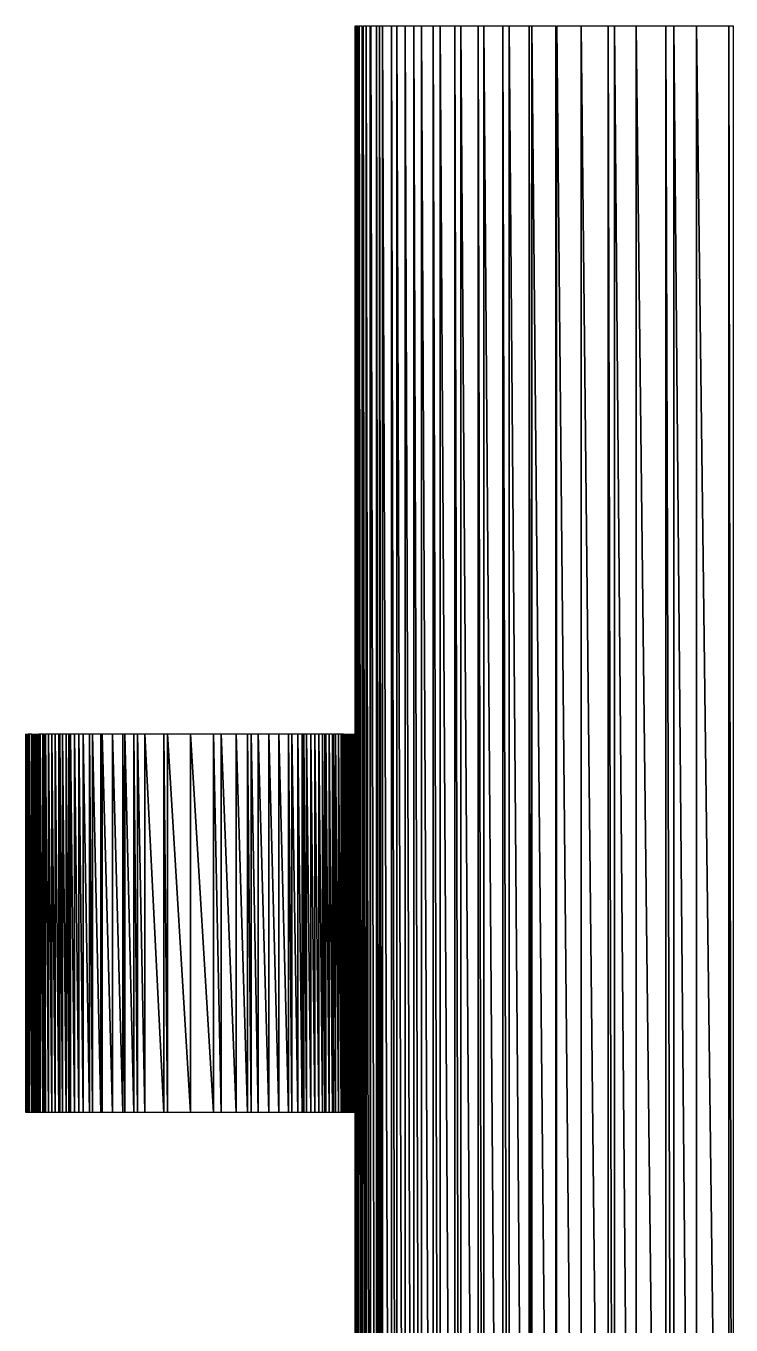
# Model space of a CAD drawing. Header units: millimetres. Extents: x -11062 to -8962, y -7241 to -5756.
# Drawn here: x -9096.32 to -9092.01, y -7078.55 to -7070.6 of the extents above; entities that cross this region are included whole.
import ezdxf

# ---------------------------------------------------------------- set-up
doc = ezdxf.new("R2010")
doc.units = ezdxf.units.MM
doc.header["$LTSCALE"] = 5

msp = doc.modelspace()

# ---------------------------------------------------------------- linework, layer by layer
at = {"color": 7, "linetype": 'Continuous'}
for points in [[(-9094.3065, -7084.1613), (-9094.3065, -7070.603), (-9094.3065, -7084.1657)], [(-9094.3065, -7084.1657), (-9094.3065, -7070.603)], [(-9094.3065, -7084.1657), (-9094.3065, -7070.603), (-9094.3064, -7084.1922)], [(-9094.3064, -7084.1922), (-9094.3065, -7070.603)], [(-9094.3064, -7084.1922), (-9094.3064, -7070.603), (-9094.3037, -7084.2968)], [(-9094.3037, -7084.2968), (-9094.3064, -7070.603)], [(-9094.3037, -7084.2968), (-9094.3037, -7070.603), (-9094.3037, -7084.2968)], [(-9094.3037, -7084.2968), (-9094.3037, -7070.603)], [(-9094.3037, -7084.2968), (-9094.3037, -7070.603), (-9094.2953, -7084.4031)], [(-9094.2953, -7084.4031), (-9094.3037, -7070.603), (-9094.2953, -7070.603)], [(-9094.2953, -7084.4031), (-9094.2953, -7070.603), (-9094.2878, -7084.4982)], [(-9094.2878, -7084.4982), (-9094.2953, -7070.603), (-9094.2878, -7070.603)], [(-9094.2878, -7084.4982), (-9094.2878, -7070.603), (-9094.2816, -7084.5382)], [(-9094.2816, -7084.5382), (-9094.2878, -7070.603)], [(-9094.2816, -7084.5382), (-9094.2816, -7070.603), (-9094.2627, -7084.6595)], [(-9094.2627, -7084.6595), (-9094.2816, -7070.603), (-9094.2627, -7070.603)], [(-9094.2627, -7084.6595), (-9094.2627, -7070.603), (-9094.2581, -7084.6893)], [(-9094.2581, -7084.6893), (-9094.2627, -7070.603)], [(-9094.2581, -7084.6893), (-9094.2581, -7070.603), (-9094.2388, -7084.769)], [(-9094.2388, -7084.769), (-9094.2581, -7070.603), (-9094.2388, -7070.603)], [(-9094.2388, -7084.769), (-9094.2388, -7070.603), (-9094.2144, -7084.8702)], [(-9094.2144, -7084.8702), (-9094.2388, -7070.603), (-9094.2144, -7070.603)], [(-9094.2144, -7084.8702), (-9094.2144, -7070.603), (-9094.2101, -7084.8828)], [(-9094.2101, -7084.8828), (-9094.2144, -7070.603)], [(-9094.2101, -7084.8828), (-9094.2101, -7070.603), (-9094.1768, -7084.9816)], [(-9094.1768, -7084.9816), (-9094.2101, -7070.603), (-9094.1768, -7070.603)], [(-9094.1768, -7084.9816), (-9094.1768, -7070.603), (-9094.1568, -7085.0408)], [(-9094.1568, -7085.0408), (-9094.1768, -7070.603), (-9094.1568, -7070.603)], [(-9094.1568, -7085.0408), (-9094.1568, -7070.603), (-9094.139, -7085.0807)], [(-9094.139, -7085.0807), (-9094.1568, -7070.603), (-9094.139, -7070.603)], [(-9094.139, -7085.0807), (-9094.139, -7070.603), (-9094.0852, -7085.2011)], [(-9094.0852, -7085.2011), (-9094.139, -7070.603), (-9094.0852, -7070.603)], [(-9094.0852, -7085.2011), (-9094.0852, -7070.603), (-9094.0507, -7085.2618)], [(-9094.0507, -7085.2618), (-9094.0852, -7070.603), (-9094.0507, -7070.603)], [(-9094.0507, -7085.2618), (-9094.0507, -7070.603), (-9093.9998, -7085.3511)], [(-9093.9998, -7085.3511), (-9094.0507, -7070.603), (-9093.9998, -7070.603)], [(-9093.9998, -7085.3511), (-9093.9998, -7070.603), (-9093.9467, -7085.4258)], [(-9093.9467, -7085.4258), (-9093.9998, -7070.603), (-9093.9467, -7070.603)], [(-9093.9467, -7085.4258), (-9093.9467, -7070.603), (-9093.9004, -7085.4908)], [(-9093.9004, -7085.4908), (-9093.9467, -7070.603), (-9093.9004, -7070.603)], [(-9093.9004, -7085.4908), (-9093.9004, -7070.603), (-9093.8284, -7085.573)], [(-9093.8284, -7085.573), (-9093.9004, -7070.603), (-9093.8284, -7070.603)], [(-9093.8284, -7085.573), (-9093.8284, -7070.603), (-9093.7872, -7085.6201)], [(-9093.7872, -7085.6201), (-9093.8284, -7070.603), (-9093.7872, -7070.603)], [(-9093.7872, -7085.6201), (-9093.7872, -7070.603), (-9093.6973, -7085.7042)], [(-9093.6973, -7085.7042), (-9093.7872, -7070.603), (-9093.6973, -7070.603)], [(-9093.6973, -7085.7042), (-9093.6973, -7070.603), (-9093.66, -7085.7391)], [(-9093.66, -7085.7391), (-9093.6973, -7070.603), (-9093.66, -7070.603)], [(-9093.66, -7085.7391), (-9093.66, -7070.603), (-9093.5548, -7085.8201)], [(-9093.5548, -7085.8201), (-9093.66, -7070.603), (-9093.5548, -7070.603)], [(-9093.5548, -7085.8201), (-9093.5548, -7070.603), (-9093.519, -7085.8477)], [(-9093.519, -7085.8477), (-9093.5548, -7070.603), (-9093.519, -7070.603)], [(-9093.519, -7085.8477), (-9093.519, -7070.603), (-9093.4022, -7085.9217)], [(-9093.4022, -7085.9217), (-9093.519, -7070.603), (-9093.4022, -7070.603)], [(-9093.4022, -7085.9217), (-9093.4022, -7070.603), (-9093.3641, -7085.9458)], [(-9093.3641, -7085.9458), (-9093.4022, -7070.603), (-9093.3641, -7070.603)], [(-9093.3641, -7085.9458), (-9093.3641, -7070.603), (-9093.2411, -7086.0124)], [(-9093.2411, -7086.0124), (-9093.3641, -7070.603), (-9093.2411, -7070.603)], [(-9093.2411, -7086.0124), (-9093.2411, -7070.603), (-9093.2256, -7086.0208)], [(-9093.2256, -7086.0208), (-9093.2411, -7070.603), (-9093.2256, -7070.603)], [(-9093.2256, -7086.0208), (-9093.2256, -7070.603), (-9093.0786, -7086.0909)], [(-9093.0786, -7086.0909), (-9093.2256, -7070.603), (-9093.0786, -7070.603)], [(-9093.0786, -7086.0909), (-9093.0786, -7070.603), (-9093.0729, -7086.0933)], [(-9093.0729, -7086.0933), (-9093.0786, -7070.603)], [(-9093.0729, -7086.0933), (-9093.0729, -7070.603), (-9092.9232, -7086.1562)], [(-9092.9232, -7086.1562), (-9093.0729, -7070.603), (-9092.9232, -7070.603)], [(-9092.9232, -7086.1562), (-9092.9232, -7070.603), (-9092.7594, -7086.2166)], [(-9092.7594, -7086.2166), (-9092.9232, -7070.603), (-9092.7594, -7070.603)], [(-9092.7594, -7086.2166), (-9092.7594, -7070.603), (-9092.7207, -7086.2291)], [(-9092.7207, -7086.2291), (-9092.7594, -7070.603), (-9092.7207, -7070.603)], [(-9092.7207, -7086.2291), (-9092.7207, -7070.603), (-9092.5872, -7086.2721)], [(-9092.5872, -7086.2721), (-9092.7207, -7070.603), (-9092.5872, -7070.603)], [(-9092.5872, -7086.2721), (-9092.5872, -7070.603), (-9092.4065, -7086.3228)], [(-9092.4065, -7086.3228), (-9092.5872, -7070.603), (-9092.4065, -7070.603)], [(-9092.4065, -7086.3228), (-9092.4065, -7070.603), (-9092.3571, -7086.3348)], [(-9092.3571, -7086.3348), (-9092.4065, -7070.603), (-9092.3571, -7070.603)], [(-9092.3571, -7086.3348), (-9092.3571, -7070.603), (-9092.2174, -7086.3687)], [(-9092.2174, -7086.3687), (-9092.3571, -7070.603), (-9092.2174, -7070.603)], [(-9092.2174, -7086.3687), (-9092.2174, -7070.603), (-9092.02, -7086.4097)], [(-9092.02, -7086.4097), (-9092.2174, -7070.603), (-9092.02, -7070.603)], [(-9092.02, -7086.4097), (-9092.02, -7070.603), (-9091.9935, -7086.4143)], [(-9091.9935, -7086.4143), (-9092.02, -7070.603), (-9091.9935, -7070.603)], [(-9096.3208, -7077.2163), (-9096.3208, -7074.9323), (-9096.3208, -7077.2166)], [(-9096.3208, -7077.2166), (-9096.3208, -7074.9323)], [(-9096.3208, -7077.2166), (-9096.3208, -7074.9323), (-9096.3208, -7077.2174)], [(-9096.3208, -7077.2174), (-9096.3208, -7074.9323)], [(-9096.3208, -7077.2174), (-9096.3208, -7074.9323), (-9096.3208, -7077.2187)], [(-9096.3208, -7077.2187), (-9096.3208, -7074.9323)], [(-9096.3208, -7077.2187), (-9096.3208, -7074.9323), (-9096.3208, -7077.2205)], [(-9096.3208, -7077.2205), (-9096.3208, -7074.9323)], [(-9096.3208, -7077.2205), (-9096.3208, -7074.9323), (-9096.3208, -7077.2228)], [(-9096.3208, -7077.2228), (-9096.3208, -7074.9323)], [(-9096.3208, -7077.2228), (-9096.3208, -7074.9323), (-9096.3208, -7077.2256)], [(-9096.3208, -7077.2256), (-9096.3208, -7074.9323)], [(-9096.3208, -7077.2256), (-9096.3208, -7074.9323), (-9096.3208, -7077.2289)], [(-9096.3208, -7077.2289), (-9096.3208, -7074.9323)], [(-9096.3208, -7077.2289), (-9096.3208, -7074.9323), (-9096.3208, -7077.2327)], [(-9096.3208, -7077.2327), (-9096.3208, -7074.9323)], [(-9096.3208, -7077.2327), (-9096.3208, -7074.9323), (-9096.3208, -7077.2371)], [(-9096.3208, -7077.2371), (-9096.3208, -7074.9323)], [(-9096.3208, -7077.2371), (-9096.3208, -7074.9323), (-9096.3208, -7077.2419)], [(-9096.3208, -7077.2419), (-9096.3208, -7074.9323)], [(-9096.3208, -7077.2419), (-9096.3208, -7074.9323), (-9096.3208, -7077.2473)], [(-9096.3208, -7077.2473), (-9096.3208, -7074.9323)], [(-9096.3208, -7077.2473), (-9096.3208, -7074.9323), (-9096.3204, -7077.2473)], [(-9096.3204, -7077.2473), (-9096.3208, -7074.9323)], [(-9096.3204, -7077.2473), (-9096.3204, -7074.932), (-9096.318, -7077.2473)], [(-9096.318, -7077.2473), (-9096.3204, -7074.932)], [(-9096.318, -7077.2473), (-9096.318, -7074.932), (-9096.3135, -7077.2473)], [(-9096.3135, -7077.2473), (-9096.318, -7074.932)], [(-9096.3135, -7077.2473), (-9096.3135, -7074.932), (-9096.3068, -7077.2473)], [(-9096.3068, -7077.2473), (-9096.3135, -7074.932)], [(-9096.3068, -7077.2473), (-9096.3068, -7074.932), (-9096.2982, -7077.2473)], [(-9096.2982, -7077.2473), (-9096.3068, -7074.932), (-9096.2982, -7074.932)], [(-9096.2982, -7077.2473), (-9096.2982, -7074.932), (-9096.2858, -7077.2473)], [(-9096.2858, -7077.2473), (-9096.2982, -7074.932), (-9096.2858, -7074.932)], [(-9096.2858, -7077.2473), (-9096.2858, -7074.932), (-9096.2805, -7077.2473)], [(-9096.2805, -7077.2473), (-9096.2858, -7074.932)], [(-9096.2805, -7077.2473), (-9096.2805, -7074.932), (-9096.2749, -7077.2473)], [(-9096.2749, -7077.2473), (-9096.2805, -7074.932)], [(-9096.2749, -7077.2473), (-9096.2749, -7074.932), (-9096.2749, -7077.2473)], [(-9096.2749, -7077.2473), (-9096.2749, -7074.932)], [(-9096.2749, -7077.2473), (-9096.2749, -7074.932), (-9096.269, -7077.2473)], [(-9096.269, -7077.2473), (-9096.2749, -7074.932)], [(-9096.269, -7077.2473), (-9096.269, -7074.932), (-9096.2627, -7077.2473)], [(-9096.2627, -7077.2473), (-9096.269, -7074.932)], [(-9096.2627, -7077.2473), (-9096.2627, -7074.932), (-9096.256, -7077.2473)], [(-9096.256, -7077.2473), (-9096.2627, -7074.932)], [(-9096.256, -7077.2473), (-9096.256, -7074.932), (-9096.2491, -7077.2473)], [(-9096.2491, -7077.2473), (-9096.256, -7074.932)], [(-9096.2491, -7077.2473), (-9096.2491, -7074.932), (-9096.2443, -7077.2473)], [(-9096.2443, -7077.2473), (-9096.2491, -7074.932)], [(-9096.2443, -7077.2473), (-9096.2443, -7074.932), (-9096.2418, -7077.2473)], [(-9096.2418, -7077.2473), (-9096.2443, -7074.932)], [(-9096.2418, -7077.2473), (-9096.2418, -7074.932), (-9096.2342, -7077.2473)], [(-9096.2342, -7077.2473), (-9096.2418, -7074.932), (-9096.2342, -7074.932)], [(-9096.2342, -7077.2473), (-9096.2342, -7074.932), (-9096.2181, -7077.2473)], [(-9096.2181, -7077.2473), (-9096.2342, -7074.932), (-9096.2181, -7074.932)], [(-9096.2181, -7077.2473), (-9096.2181, -7074.932), (-9096.2067, -7077.2473)], [(-9096.2067, -7077.2473), (-9096.2181, -7074.932), (-9096.2067, -7074.932)], [(-9096.2067, -7077.2473), (-9096.2067, -7074.932), (-9096.2008, -7077.2473)], [(-9096.2008, -7077.2473), (-9096.2067, -7074.932)], [(-9096.2008, -7077.2473), (-9096.2008, -7074.932), (-9096.1823, -7077.2473)], [(-9096.1823, -7077.2473), (-9096.2008, -7074.932), (-9096.1823, -7074.932)], [(-9096.1823, -7077.2473), (-9096.1823, -7074.932), (-9096.1627, -7077.2473)], [(-9096.1627, -7077.2473), (-9096.1823, -7074.932), (-9096.1627, -7074.932)], [(-9096.1627, -7077.2473), (-9096.1627, -7074.932), (-9096.1627, -7077.2473)], [(-9096.1627, -7077.2473), (-9096.1627, -7074.932)], [(-9096.1627, -7077.2473), (-9096.1627, -7074.932), (-9096.142, -7077.2473)], [(-9096.142, -7077.2473), (-9096.1627, -7074.932), (-9096.142, -7074.932)], [(-9096.142, -7077.2473), (-9096.142, -7074.932), (-9096.1203, -7077.2473)], [(-9096.1203, -7077.2473), (-9096.142, -7074.932), (-9096.1203, -7074.932)], [(-9096.1203, -7077.2473), (-9096.1203, -7074.932), (-9096.1128, -7077.2473)], [(-9096.1128, -7077.2473), (-9096.1203, -7074.932), (-9096.1128, -7074.932)], [(-9096.1128, -7077.2473), (-9096.1128, -7074.932), (-9096.0975, -7077.2473)], [(-9096.0975, -7077.2473), (-9096.1128, -7074.932), (-9096.0975, -7074.932)], [(-9096.0975, -7077.2473), (-9096.0975, -7074.932), (-9096.0738, -7077.2473)], [(-9096.0738, -7077.2473), (-9096.0975, -7074.932), (-9096.0738, -7074.932)], [(-9096.0738, -7077.2473), (-9096.0738, -7074.932), (-9096.0575, -7077.2473)], [(-9096.0575, -7077.2473), (-9096.0738, -7074.932), (-9096.0575, -7074.932)], [(-9096.0575, -7077.2473), (-9096.0575, -7074.932), (-9096.0491, -7077.2473)], [(-9096.0491, -7077.2473), (-9096.0575, -7074.932), (-9096.0491, -7074.932)], [(-9096.0491, -7077.2473), (-9096.0491, -7074.932), (-9096.0235, -7077.2473)], [(-9096.0235, -7077.2473), (-9096.0491, -7074.932), (-9096.0235, -7074.932)], [(-9096.0235, -7077.2473), (-9096.0235, -7074.932), (-9095.9972, -7077.2473)], [(-9095.9972, -7077.2473), (-9096.0235, -7074.932), (-9095.9972, -7074.932)], [(-9095.9972, -7077.2473), (-9095.9972, -7074.932), (-9095.9971, -7077.2473)], [(-9095.9971, -7077.2473), (-9095.9972, -7074.932)], [(-9095.9971, -7077.2473), (-9095.9971, -7074.932), (-9095.9699, -7077.2473)], [(-9095.9699, -7077.2473), (-9095.9971, -7074.932), (-9095.9699, -7074.932)], [(-9095.9699, -7077.2473), (-9095.9699, -7074.932), (-9095.9324, -7077.2473)], [(-9095.9324, -7077.2473), (-9095.9699, -7074.932), (-9095.9324, -7074.932)], [(-9095.9324, -7077.2473), (-9095.9324, -7074.932), (-9095.9131, -7077.2473)], [(-9095.9131, -7077.2473), (-9095.9324, -7074.932), (-9095.9131, -7074.932)], [(-9095.9131, -7077.2473), (-9095.9131, -7074.932), (-9095.8637, -7077.2473)], [(-9095.8637, -7077.2473), (-9095.9131, -7074.932), (-9095.8637, -7074.932)], [(-9095.8637, -7077.2473), (-9095.8637, -7074.932), (-9095.8536, -7077.2473)], [(-9095.8536, -7077.2473), (-9095.8637, -7074.932), (-9095.8536, -7074.932)], [(-9095.8536, -7077.2473), (-9095.8536, -7074.932), (-9095.7916, -7077.2473)], [(-9095.7916, -7077.2473), (-9095.8536, -7074.932), (-9095.7916, -7074.932)], [(-9095.7916, -7077.2473), (-9095.7916, -7074.932), (-9095.7915, -7077.2473)], [(-9095.7915, -7077.2473), (-9095.7916, -7074.932)], [(-9095.7915, -7077.2473), (-9095.7915, -7074.932), (-9095.7273, -7077.2473)], [(-9095.7273, -7077.2473), (-9095.7915, -7074.932), (-9095.7273, -7074.932)], [(-9095.7273, -7077.2473), (-9095.7273, -7074.932), (-9095.7164, -7077.2473)], [(-9095.7164, -7077.2473), (-9095.7273, -7074.932), (-9095.7164, -7074.932)], [(-9095.7164, -7077.2473), (-9095.7164, -7074.932), (-9095.6612, -7077.2473)], [(-9095.6612, -7077.2473), (-9095.7164, -7074.932), (-9095.6612, -7074.932)], [(-9095.6612, -7077.2473), (-9095.6612, -7074.932), (-9095.6388, -7077.2473)], [(-9095.6388, -7077.2473), (-9095.6612, -7074.932), (-9095.6388, -7074.932)], [(-9095.6388, -7077.2473), (-9095.6388, -7074.932), (-9095.5936, -7077.2473)], [(-9095.5936, -7077.2473), (-9095.6388, -7074.932), (-9095.5936, -7074.932)], [(-9095.5936, -7077.2473), (-9095.5936, -7074.932), (-9095.4782, -7077.2473)], [(-9095.4782, -7077.2473), (-9095.5936, -7074.932), (-9095.4782, -7074.932)], [(-9095.4782, -7077.2473), (-9095.4782, -7074.932), (-9095.4548, -7077.2473)], [(-9095.4548, -7077.2473), (-9095.4782, -7074.932), (-9095.4548, -7074.932)], [(-9095.4548, -7077.2473), (-9095.4548, -7074.932), (-9095.3136, -7077.2473)], [(-9095.3136, -7077.2473), (-9095.4548, -7074.932), (-9095.3136, -7074.932)], [(-9095.3136, -7077.2473), (-9095.3136, -7074.932), (-9095.1724, -7077.2473)], [(-9095.1724, -7077.2473), (-9095.3136, -7074.932), (-9095.1724, -7074.932)], [(-9095.1724, -7077.2473), (-9095.1724, -7074.932), (-9095.1258, -7077.2473)], [(-9095.1258, -7077.2473), (-9095.1724, -7074.932), (-9095.1258, -7074.932)], [(-9095.1258, -7077.2473), (-9095.1258, -7074.932), (-9095.0337, -7077.2473)], [(-9095.0337, -7077.2473), (-9095.1258, -7074.932), (-9095.0337, -7074.932)], [(-9095.0337, -7077.2473), (-9095.0337, -7074.932), (-9094.9661, -7077.2473)], [(-9094.9661, -7077.2473), (-9095.0337, -7074.932), (-9094.9661, -7074.932)], [(-9094.9661, -7077.2473), (-9094.9661, -7074.932), (-9094.9438, -7077.2473)], [(-9094.9438, -7077.2473), (-9094.9661, -7074.932), (-9094.9438, -7074.932)], [(-9094.9438, -7077.2473), (-9094.9438, -7074.932), (-9094.9, -7077.2473)], [(-9094.9, -7077.2473), (-9094.9438, -7074.932), (-9094.9, -7074.932)], [(-9094.9, -7077.2473), (-9094.9, -7074.932), (-9094.8357, -7077.2473)], [(-9094.8357, -7077.2473), (-9094.9, -7074.932), (-9094.8357, -7074.932)], [(-9094.8357, -7077.2473), (-9094.8357, -7074.932), (-9094.7737, -7077.2473)], [(-9094.7737, -7077.2473), (-9094.8357, -7074.932), (-9094.7737, -7074.932)], [(-9094.7737, -7077.2473), (-9094.7737, -7074.932), (-9094.7737, -7077.2473)], [(-9094.7737, -7077.2473), (-9094.7737, -7074.932)], [(-9094.7737, -7077.2473), (-9094.7737, -7074.932), (-9094.7141, -7077.2473)], [(-9094.7141, -7077.2473), (-9094.7737, -7074.932), (-9094.7141, -7074.932)], [(-9094.7141, -7077.2473), (-9094.7141, -7074.932), (-9094.6949, -7077.2473)], [(-9094.6949, -7077.2473), (-9094.7141, -7074.932), (-9094.6949, -7074.932)], [(-9094.6949, -7077.2473), (-9094.6949, -7074.932), (-9094.6574, -7077.2473)], [(-9094.6574, -7077.2473), (-9094.6949, -7074.932), (-9094.6574, -7074.932)], [(-9094.6574, -7077.2473), (-9094.6574, -7074.932), (-9094.6301, -7077.2473)], [(-9094.6301, -7077.2473), (-9094.6574, -7074.932), (-9094.6301, -7074.932)], [(-9094.6301, -7077.2473), (-9094.6301, -7074.932), (-9094.6212, -7077.2473)], [(-9094.6212, -7077.2473), (-9094.6301, -7074.932), (-9094.6212, -7074.932)], [(-9094.6212, -7077.2473), (-9094.6212, -7074.932), (-9094.6037, -7077.2473)], [(-9094.6037, -7077.2473), (-9094.6212, -7074.932), (-9094.6037, -7074.932)], [(-9094.6037, -7077.2473), (-9094.6037, -7074.932), (-9094.5782, -7077.2473)], [(-9094.5782, -7077.2473), (-9094.6037, -7074.932), (-9094.5782, -7074.932)], [(-9094.5782, -7077.2473), (-9094.5782, -7074.932), (-9094.5535, -7077.2473)], [(-9094.5535, -7077.2473), (-9094.5782, -7074.932), (-9094.5535, -7074.932)], [(-9094.5535, -7077.2473), (-9094.5535, -7074.932), (-9094.5535, -7077.2473)], [(-9094.5535, -7077.2473), (-9094.5535, -7074.932)], [(-9094.5535, -7077.2473), (-9094.5535, -7074.932), (-9094.5298, -7077.2473)], [(-9094.5298, -7077.2473), (-9094.5535, -7074.932), (-9094.5298, -7074.932)], [(-9094.5298, -7077.2473), (-9094.5298, -7074.932), (-9094.507, -7077.2473)], [(-9094.507, -7077.2473), (-9094.5298, -7074.932), (-9094.507, -7074.932)], [(-9094.507, -7077.2473), (-9094.507, -7074.932), (-9094.4924, -7077.2473)], [(-9094.4924, -7077.2473), (-9094.507, -7074.932), (-9094.4924, -7074.932)], [(-9094.4924, -7077.2473), (-9094.4924, -7074.932), (-9094.4853, -7077.2473)], [(-9094.4853, -7077.2473), (-9094.4924, -7074.932), (-9094.4853, -7074.932)], [(-9094.4853, -7077.2473), (-9094.4853, -7074.932), (-9094.4646, -7077.2473)], [(-9094.4646, -7077.2473), (-9094.4853, -7074.932), (-9094.4646, -7074.932)], [(-9094.4646, -7077.2473), (-9094.4646, -7074.932), (-9094.445, -7077.2473)], [(-9094.445, -7077.2473), (-9094.4646, -7074.932), (-9094.445, -7074.932)], [(-9094.445, -7077.2473), (-9094.445, -7074.932), (-9094.4387, -7077.2473)], [(-9094.4387, -7077.2473), (-9094.445, -7074.932)], [(-9094.4387, -7077.2473), (-9094.4387, -7074.932), (-9094.4265, -7077.2473)], [(-9094.4265, -7077.2473), (-9094.4387, -7074.932), (-9094.4265, -7074.932)], [(-9094.4265, -7077.2473), (-9094.4265, -7074.932), (-9094.4092, -7077.2473)], [(-9094.4092, -7077.2473), (-9094.4265, -7074.932), (-9094.4092, -7074.932)], [(-9094.4092, -7077.2473), (-9094.4092, -7074.932), (-9094.3931, -7077.2473)], [(-9094.3931, -7077.2473), (-9094.4092, -7074.932), (-9094.3931, -7074.932)], [(-9094.3931, -7077.2473), (-9094.3931, -7074.932), (-9094.393, -7077.2473)], [(-9094.393, -7077.2473), (-9094.3931, -7074.932)], [(-9094.393, -7077.2473), (-9094.393, -7074.932), (-9094.3855, -7077.2473)], [(-9094.3855, -7077.2473), (-9094.393, -7074.932), (-9094.3855, -7074.932)], [(-9094.3855, -7077.2473), (-9094.3855, -7074.932), (-9094.3782, -7077.2473)], [(-9094.3782, -7077.2473), (-9094.3855, -7074.932), (-9094.3782, -7074.932)], [(-9094.3782, -7077.2473), (-9094.3782, -7074.932), (-9094.3712, -7077.2473)], [(-9094.3712, -7077.2473), (-9094.3782, -7074.932)], [(-9094.3712, -7077.2473), (-9094.3712, -7074.932), (-9094.3646, -7077.2473)], [(-9094.3646, -7077.2473), (-9094.3712, -7074.932)], [(-9094.3646, -7077.2473), (-9094.3646, -7074.932), (-9094.3583, -7077.2473)], [(-9094.3583, -7077.2473), (-9094.3646, -7074.932)], [(-9094.3583, -7077.2473), (-9094.3583, -7074.932), (-9094.3563, -7077.2473)], [(-9094.3563, -7077.2473), (-9094.3583, -7074.932)], [(-9094.3563, -7077.2473), (-9094.3563, -7074.932), (-9094.3524, -7077.2473)], [(-9094.3524, -7077.2473), (-9094.3563, -7074.932)], [(-9094.3524, -7077.2473), (-9094.3524, -7074.932), (-9094.3467, -7077.2473)], [(-9094.3467, -7077.2473), (-9094.3524, -7074.932)], [(-9094.3467, -7077.2473), (-9094.3467, -7074.932), (-9094.3415, -7077.2473)], [(-9094.3415, -7077.2473), (-9094.3467, -7074.932)], [(-9094.3415, -7077.2473), (-9094.3415, -7074.932), (-9094.339, -7077.2473)], [(-9094.339, -7077.2473), (-9094.3415, -7074.932)], [(-9094.339, -7077.2473), (-9094.339, -7074.932), (-9094.3365, -7077.2473)], [(-9094.3365, -7077.2473), (-9094.339, -7074.932)], [(-9094.3365, -7077.2473), (-9094.3365, -7074.932), (-9094.3342, -7077.2473)], [(-9094.3342, -7077.2473), (-9094.3365, -7074.932)], [(-9094.3342, -7077.2473), (-9094.3342, -7074.932), (-9094.332, -7077.2473)], [(-9094.332, -7077.2473), (-9094.3342, -7074.932)], [(-9094.332, -7077.2473), (-9094.332, -7074.932), (-9094.3298, -7077.2473)], [(-9094.3298, -7077.2473), (-9094.332, -7074.932)], [(-9094.3298, -7077.2473), (-9094.3298, -7074.932), (-9094.3291, -7077.2473)], [(-9094.3291, -7077.2473), (-9094.3298, -7074.932)], [(-9094.3291, -7077.2473), (-9094.3291, -7074.932), (-9094.3278, -7077.2473)], [(-9094.3278, -7077.2473), (-9094.3291, -7074.932)], [(-9094.3278, -7077.2473), (-9094.3278, -7074.932), (-9094.3258, -7077.2473)], [(-9094.3258, -7077.2473), (-9094.3278, -7074.932)], [(-9094.3258, -7077.2473), (-9094.3258, -7074.932), (-9094.3239, -7077.2473)], [(-9094.3239, -7077.2473), (-9094.3258, -7074.932)], [(-9094.3239, -7077.2473), (-9094.3239, -7074.932), (-9094.3221, -7077.2473)], [(-9094.3221, -7077.2473), (-9094.3239, -7074.932)], [(-9094.3221, -7077.2473), (-9094.3221, -7074.932), (-9094.3204, -7077.2473)], [(-9094.3204, -7077.2473), (-9094.3221, -7074.932)], [(-9094.3204, -7077.2473), (-9094.3204, -7074.932), (-9094.3188, -7077.2473)], [(-9094.3188, -7077.2473), (-9094.3204, -7074.932)], [(-9094.3188, -7077.2473), (-9094.3188, -7074.932), (-9094.3173, -7077.2473)], [(-9094.3173, -7077.2473), (-9094.3188, -7074.932)], [(-9094.3173, -7077.2473), (-9094.3173, -7074.932), (-9094.3159, -7077.2473)], [(-9094.3159, -7077.2473), (-9094.3173, -7074.932)], [(-9094.3159, -7077.2473), (-9094.3159, -7074.932), (-9094.3146, -7077.2473)], [(-9094.3146, -7077.2473), (-9094.3159, -7074.932)], [(-9094.3146, -7077.2473), (-9094.3146, -7074.932), (-9094.3134, -7077.2473)], [(-9094.3134, -7077.2473), (-9094.3146, -7074.932)], [(-9094.3134, -7077.2473), (-9094.3134, -7074.932), (-9094.3123, -7077.2473)], [(-9094.3123, -7077.2473), (-9094.3134, -7074.932)], [(-9094.3123, -7077.2473), (-9094.3123, -7074.932), (-9094.3123, -7077.2473)], [(-9094.3123, -7077.2473), (-9094.3123, -7074.932)], [(-9094.3123, -7077.2473), (-9094.3123, -7074.932), (-9094.3118, -7077.2473)], [(-9094.3118, -7077.2473), (-9094.3123, -7074.932)], [(-9094.3118, -7077.2473), (-9094.3118, -7074.932), (-9094.3113, -7077.2473)], [(-9094.3113, -7077.2473), (-9094.3118, -7074.932)], [(-9094.3113, -7077.2473), (-9094.3113, -7074.932), (-9094.3108, -7077.2473)], [(-9094.3108, -7077.2473), (-9094.3113, -7074.932)], [(-9094.3108, -7077.2473), (-9094.3108, -7074.932), (-9094.3103, -7077.2473)], [(-9094.3103, -7077.2473), (-9094.3108, -7074.932)], [(-9094.3103, -7077.2473), (-9094.3103, -7074.932), (-9094.3099, -7077.2473)], [(-9094.3099, -7077.2473), (-9094.3103, -7074.932)], [(-9094.3099, -7077.2473), (-9094.3099, -7074.932), (-9094.3095, -7077.2473)], [(-9094.3095, -7077.2473), (-9094.3099, -7074.932)], [(-9094.3095, -7077.2473), (-9094.3095, -7074.932), (-9094.3091, -7077.2473)], [(-9094.3091, -7077.2473), (-9094.3095, -7074.932)], [(-9094.3091, -7077.2473), (-9094.3091, -7074.932), (-9094.3088, -7077.2473)], [(-9094.3088, -7077.2473), (-9094.3091, -7074.932)], [(-9094.3088, -7077.2473), (-9094.3088, -7074.932), (-9094.3086, -7077.2473)], [(-9094.3086, -7077.2473), (-9094.3088, -7074.932)], [(-9094.3086, -7077.2473), (-9094.3086, -7074.932), (-9094.3084, -7077.2473)], [(-9094.3084, -7077.2473), (-9094.3086, -7074.932)], [(-9094.3084, -7077.2473), (-9094.3084, -7074.932), (-9094.3083, -7077.2473)], [(-9094.3083, -7077.2473), (-9094.3084, -7074.932)], [(-9094.3083, -7077.2473), (-9094.3083, -7074.932), (-9094.3081, -7077.2473)], [(-9094.3081, -7077.2473), (-9094.3083, -7074.932)], [(-9094.3081, -7077.2473), (-9094.3081, -7074.932), (-9094.308, -7077.2473)], [(-9094.308, -7077.2473), (-9094.3081, -7074.932)], [(-9094.308, -7077.2473), (-9094.308, -7074.932), (-9094.3079, -7077.2473)], [(-9094.3079, -7077.2473), (-9094.308, -7074.932)], [(-9094.3079, -7077.2473), (-9094.3079, -7074.932), (-9094.3077, -7077.2473)], [(-9094.3077, -7077.2473), (-9094.3079, -7074.932)], [(-9094.3077, -7077.2473), (-9094.3077, -7074.932), (-9094.3076, -7077.2473)], [(-9094.3076, -7077.2473), (-9094.3077, -7074.932)], [(-9094.3076, -7077.2473), (-9094.3076, -7074.932), (-9094.3075, -7077.2473)], [(-9094.3075, -7077.2473), (-9094.3076, -7074.932)], [(-9094.3075, -7077.2473), (-9094.3075, -7074.932), (-9094.3074, -7077.2473)], [(-9094.3074, -7077.2473), (-9094.3075, -7074.932)], [(-9094.3074, -7077.2473), (-9094.3074, -7074.932), (-9094.3073, -7077.2473)], [(-9094.3073, -7077.2473), (-9094.3074, -7074.932)], [(-9094.3073, -7077.2473), (-9094.3073, -7074.932), (-9094.3072, -7077.2473)], [(-9094.3072, -7077.2473), (-9094.3073, -7074.932)], [(-9094.3072, -7077.2473), (-9094.3072, -7074.932), (-9094.3071, -7077.2473)], [(-9094.3071, -7077.2473), (-9094.3072, -7074.932)], [(-9094.3071, -7077.2473), (-9094.3071, -7074.932), (-9094.307, -7077.2473)], [(-9094.307, -7077.2473), (-9094.3071, -7074.932)], [(-9094.307, -7077.2473), (-9094.307, -7074.932), (-9094.3069, -7077.2473)], [(-9094.3069, -7077.2473), (-9094.307, -7074.932)], [(-9094.3069, -7077.2473), (-9094.3069, -7074.932), (-9094.3069, -7077.2473)], [(-9094.3069, -7077.2473), (-9094.3069, -7074.932)], [(-9094.3069, -7077.2473), (-9094.3069, -7074.932), (-9094.3068, -7077.2473)], [(-9094.3068, -7077.2473), (-9094.3069, -7074.932)], [(-9094.3068, -7077.2473), (-9094.3068, -7074.932), (-9094.3068, -7077.2473)], [(-9094.3068, -7077.2473), (-9094.3068, -7074.932)], [(-9094.3068, -7077.2473), (-9094.3068, -7074.932), (-9094.3068, -7077.2473)], [(-9094.3068, -7077.2473), (-9094.3068, -7074.932)], [(-9094.3068, -7077.2473), (-9094.3068, -7074.932), (-9094.3067, -7077.2473)], [(-9094.3067, -7077.2473), (-9094.3068, -7074.932)], [(-9094.3067, -7077.2473), (-9094.3067, -7074.932), (-9094.3067, -7077.2473)], [(-9094.3067, -7077.2473), (-9094.3067, -7074.932)], [(-9094.3067, -7077.2473), (-9094.3067, -7074.932), (-9094.3067, -7077.2473)], [(-9094.3067, -7077.2473), (-9094.3067, -7074.932)], [(-9094.3067, -7077.2473), (-9094.3067, -7074.932), (-9094.3067, -7077.2473)], [(-9094.3067, -7077.2473), (-9094.3067, -7074.932)], [(-9094.3067, -7077.2473), (-9094.3067, -7074.932), (-9094.3066, -7077.2473)], [(-9094.3066, -7077.2473), (-9094.3067, -7074.932)], [(-9094.3066, -7077.2473), (-9094.3066, -7074.932), (-9094.3066, -7077.2473)], [(-9094.3066, -7077.2473), (-9094.3066, -7074.932)], [(-9094.3066, -7077.2473), (-9094.3066, -7074.932), (-9094.3066, -7077.2473)], [(-9094.3066, -7077.2473), (-9094.3066, -7074.932)], [(-9094.3066, -7077.2473), (-9094.3066, -7074.932), (-9094.3066, -7077.2473)], [(-9094.3066, -7077.2473), (-9094.3066, -7074.932)], [(-9094.3066, -7077.2473), (-9094.3066, -7074.932), (-9094.3066, -7077.2473)], [(-9094.3066, -7077.2473), (-9094.3066, -7074.932)], [(-9094.3066, -7077.2473), (-9094.3066, -7074.932), (-9094.3066, -7077.2473)], [(-9094.3066, -7077.2473), (-9094.3066, -7074.932)], [(-9094.3066, -7077.2473), (-9094.3066, -7074.932), (-9094.3066, -7077.2473)], [(-9094.3066, -7077.2473), (-9094.3066, -7074.932)], [(-9094.3066, -7077.2473), (-9094.3066, -7074.932), (-9094.3066, -7077.2473)], [(-9094.3066, -7077.2473), (-9094.3066, -7074.932)], [(-9094.3066, -7077.2473), (-9094.3066, -7074.932), (-9094.3066, -7077.2473)], [(-9094.3066, -7077.2473), (-9094.3066, -7074.932)], [(-9094.3066, -7077.2473), (-9094.3066, -7074.932), (-9094.3066, -7077.2473)], [(-9094.3066, -7077.2473), (-9094.3066, -7074.932)], [(-9094.3066, -7077.2473), (-9094.3066, -7074.932), (-9094.3066, -7077.2473)], [(-9094.3066, -7077.2473), (-9094.3066, -7074.932)], [(-9094.3066, -7077.2473), (-9094.3066, -7074.932), (-9094.3065, -7077.2473)], [(-9094.3065, -7077.2473), (-9094.3066, -7074.932)], [(-9094.3065, -7077.2473), (-9094.3065, -7074.932), (-9094.3065, -7077.2473)], [(-9094.3065, -7077.2473), (-9094.3065, -7074.932)], [(-9094.3065, -7077.2473), (-9094.3065, -7074.932), (-9094.3065, -7077.2473)], [(-9094.3065, -7077.2473), (-9094.3065, -7074.932)], [(-9094.3065, -7077.2473), (-9094.3065, -7074.932), (-9094.3065, -7077.2473)], [(-9094.3065, -7077.2473), (-9094.3065, -7074.932)], [(-9094.3065, -7077.2473), (-9094.3065, -7074.932), (-9094.3065, -7077.2473)], [(-9094.3065, -7077.2473), (-9094.3065, -7074.932)], [(-9094.3065, -7077.2473), (-9094.3065, -7074.932), (-9094.3065, -7077.2473)], [(-9094.3065, -7077.2473), (-9094.3065, -7074.932)], [(-9094.3065, -7077.2473), (-9094.3065, -7074.932), (-9094.3065, -7077.2473)], [(-9094.3065, -7077.2473), (-9094.3065, -7074.932)], [(-9094.3065, -7077.2473), (-9094.3065, -7074.932), (-9094.3065, -7077.2473)], [(-9094.3065, -7077.2473), (-9094.3065, -7074.932)], [(-9094.3065, -7077.2473), (-9094.3065, -7074.932), (-9094.3065, -7077.2473)], [(-9094.3065, -7077.2473), (-9094.3065, -7074.932)], [(-9094.3065, -7077.2473), (-9094.3065, -7074.932), (-9094.3065, -7077.2473)], [(-9094.3065, -7077.2473), (-9094.3065, -7074.932)], [(-9094.3065, -7077.2473), (-9094.3065, -7074.932), (-9094.3065, -7077.2473)], [(-9094.3065, -7077.2473), (-9094.3065, -7074.932)], [(-9094.3065, -7077.2473), (-9094.3065, -7074.932), (-9094.3065, -7077.2473)], [(-9094.3065, -7077.2473), (-9094.3065, -7074.932)], [(-9094.3065, -7077.2473), (-9094.3065, -7074.932), (-9094.3065, -7077.2473)], [(-9094.3065, -7077.2473), (-9094.3065, -7074.932)], [(-9094.3065, -7077.2473), (-9094.3065, -7074.932), (-9094.3065, -7077.2473)], [(-9094.3065, -7077.2473), (-9094.3065, -7074.932)], [(-9094.3065, -7077.2473), (-9094.3065, -7074.932)], [(-9094.3065, -7077.2473), (-9094.3065, -7074.932), (-9094.3065, -7077.2473)], [(-9094.3065, -7077.2473), (-9094.3065, -7074.932)], [(-9094.3065, -7077.2473), (-9094.3065, -7074.932)], [(-9094.3065, -7077.2473), (-9094.3065, -7074.932)], [(-9094.3065, -7077.2473), (-9094.3065, -7074.932)], [(-9094.3065, -7077.2473), (-9094.3065, -7074.932)], [(-9094.3065, -7077.2473), (-9094.3065, -7074.932)], [(-9094.3065, -7077.2473), (-9094.3065, -7074.932)], [(-9094.3065, -7077.2473), (-9094.3065, -7074.932)], [(-9094.3065, -7077.2473), (-9094.3065, -7074.932)], [(-9094.3065, -7077.2473), (-9094.3065, -7074.932)], [(-9094.3065, -7077.2473), (-9094.3065, -7074.932)], [(-9094.3065, -7077.2473), (-9094.3065, -7074.932)], [(-9094.3065, -7077.2473), (-9094.3065, -7074.932)], [(-9094.3065, -7077.2473), (-9094.3065, -7074.932)], [(-9094.3065, -7077.2473), (-9094.3065, -7074.932)], [(-9094.3065, -7077.2473), (-9094.3065, -7074.932), (-9094.3065, -7077.2781)], [(-9094.3065, -7077.2781), (-9094.3065, -7074.932)]]:
    msp.add_lwpolyline(points, close=True, dxfattribs=at)

doc.saveas('drawing.dxf')
